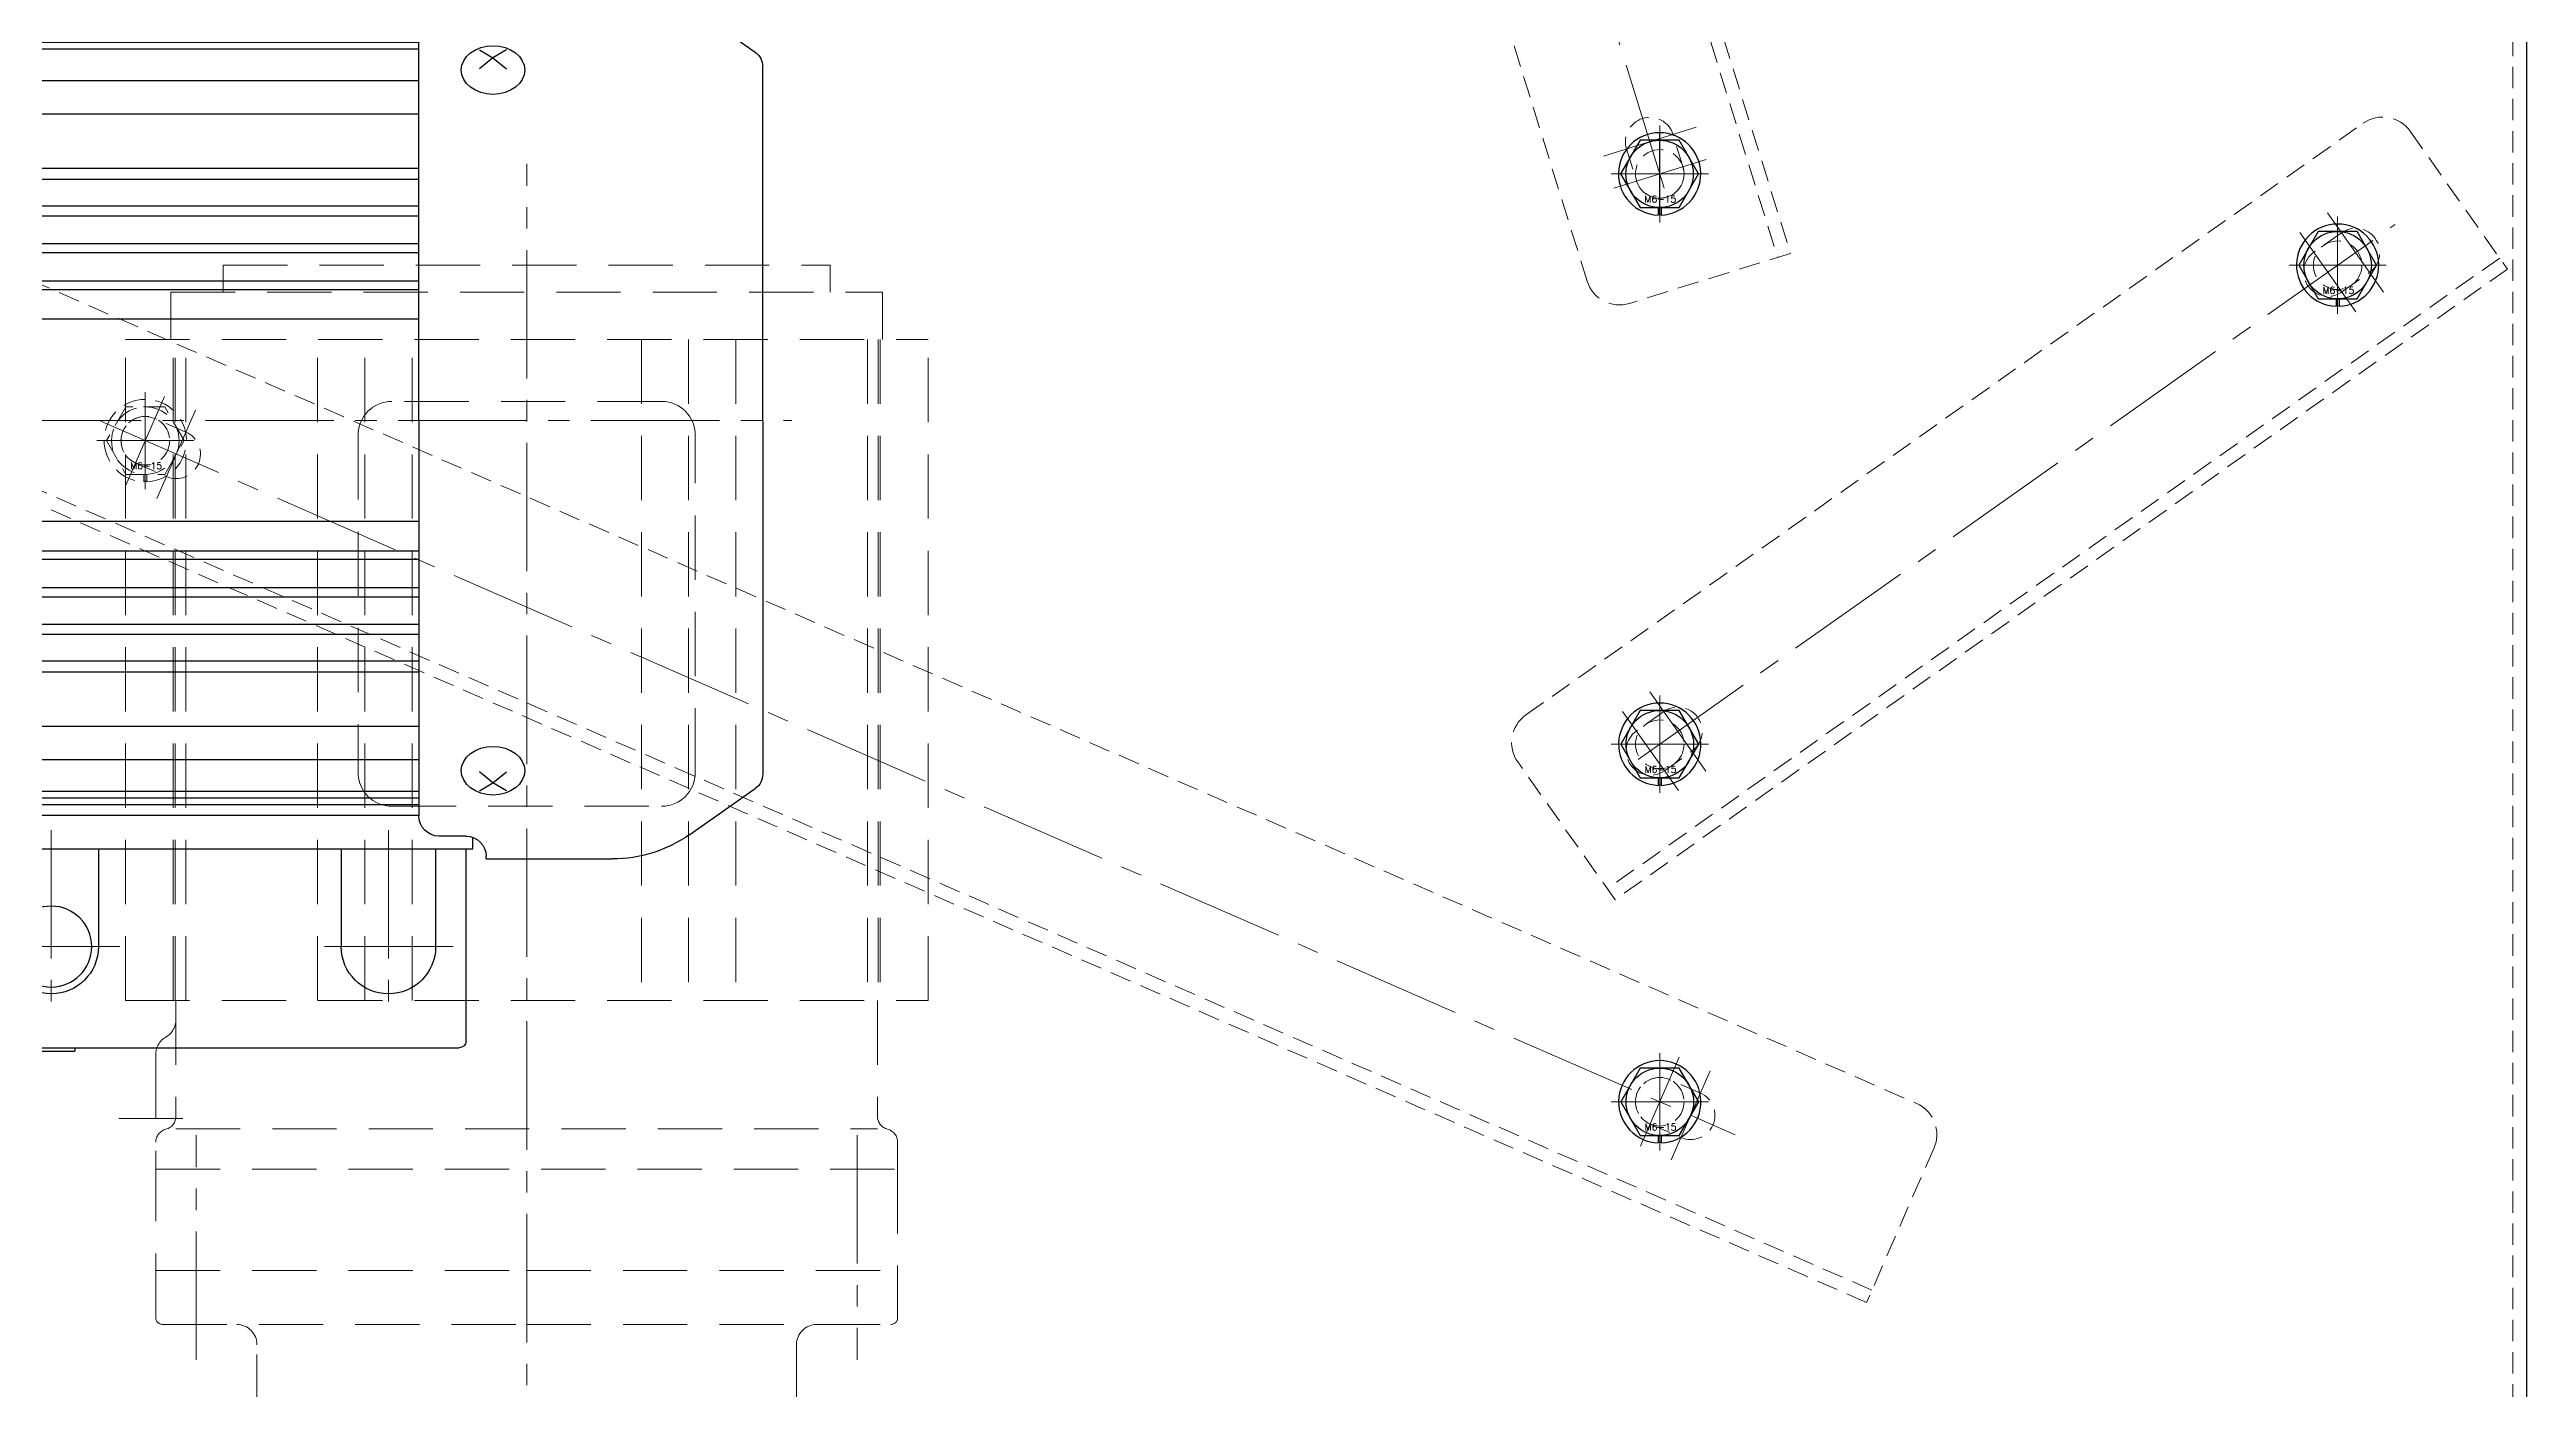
# Model space of a CAD drawing. Header units: millimetres. Extents: x 0 to 51411, y 0 to 16902.
# Drawn here: x 8917 to 9284.2, y 7625.2 to 7823.8 of the extents above; entities that cross this region are included whole.
import ezdxf

# ---------------------------------------------------------------- set-up
doc = ezdxf.new("R2010")
doc.units = ezdxf.units.MM
doc.linetypes.add('CENTER2', pattern=[28.575, 19.05, -3.175, 3.175, -3.175])
doc.linetypes.add('HIDDEN2', pattern=[4.7625, 3.175, -1.5875])
for name, color, linetype, lineweight in [('01_外形線', 7, 'Continuous', 25), ('03_かくれ線', 6, 'HIDDEN2', 13), ('04_中心線', 1, 'CENTER2', 9)]:
    doc.layers.add(name, color=color, linetype=linetype, lineweight=lineweight)
doc.styles.add('KSS_TXT', font='txt.shx', dxfattribs={"bigfont": 'extfont2.shx'})

# ---------------------------------------------------------------- blocks, each defined once
blk = doc.blocks.new('GM-SHYF-RH 0.4kW、1／160、＊＊V、60Hza')
at = {"layer": '01_外形線'}
for p, q in [((60, 72), (-105, 72)), ((60, 71), (-105, 71)), ((-84, 65.89), (-86.5, 64.44)), ((-86.5, 61.56), (-86.5, 64.44)), ((-84, 65.89), (-81.5, 64.44)), ((-81.5, 64.44), (-81.5, 61.56)), ((-68.09, 62.5), (24.09, 62.5)), ((40, 65.89), (37.5, 64.44)), ((37.5, 61.56), (37.5, 64.44)), ((40, 65.89), (42.5, 64.44)), ((42.5, 64.44), (42.5, 61.56)), ((-117, 60), (-117, -92)), ((-116, 60), (-116, -92)), ((-84, 60.11), (-86.5, 61.56)), ((-81.5, 61.56), (-84, 60.11)), ((24.09, 60.5), (-68.09, 60.5)), ((40, 60.11), (37.5, 61.56)), ((42.5, 61.56), (40, 60.11)), ((71, -92), (71, 60)), ((72, -92), (72, 60)), ((-242.5, 49), (-271.19, 49)), ((-242.5, -16), (-242.5, 49)), ((-282.67, 45.38), (-292.39, 38.57)), ((-242.5, 43.5), (-145.5, 43.5)), ((-242.5, 41), (-145.5, 41)), ((-175.5, 43.5), (-145.5, 43.5)), ((-145.5, 43.48), (-119.95, 43.94)), ((-145.5, -16), (-145.5, 43.5)), ((-145.5, 43.5), (-145.5, -16)), ((-139.5, 39.5), (-139.5, 40.5)), ((-128.5, -72.74), (-128.5, 40.74)), ((-255.5, 38.92), (-253.5, 37.74)), ((-253.5, 37.74), (-255.5, 36.09)), ((-251.5, 38.92), (-253.5, 37.74)), ((-253.5, 37.74), (-251.5, 36.09)), ((-242.5, 40), (-145.5, 40)), ((-242.5, 39), (-145.5, 39)), ((-139.5, 39.5), (-139.5, 39.1)), ((-293.5, -16), (-293.5, 36.44)), ((-242.5, 34.32), (-145.5, 34.32)), ((-136.5, 36.1), (-131.5, 36.1)), ((-117, 19.45), (-117, 33.23)), ((-107.5, -64.32), (-107.5, 32.32)), ((-105.5, 32.32), (-105.5, -64.32)), ((60.5, -64.32), (60.5, 32.32)), ((62.5, 32.32), (62.5, -64.32)), ((-242.5, 29.37), (-145.5, 29.37)), ((-139.5, 26.18), (-139.5, -16)), ((-136.5, 29.18), (-131.5, 29.18)), ((-136.5, 23), (-131.5, 23)), ((-242.5, 21.32), (-145.5, 21.32)), ((-242.5, 19.71), (-145.5, 19.71)), ((-5, 16.77), (-5, 20.8)), ((-5, 20.8), (5, 20.8)), ((5, 16.77), (5, 20.8)), ((-242.5, 15.75), (-145.5, 15.75)), ((-242.5, 14.28), (-145.5, 14.28)), ((-242.5, 10.19), (-145.5, 10.19)), ((-242.5, 8.83), (-145.5, 8.83)), ((-242.5, 4.64), (-145.5, 4.64)), ((-145.5, 4), (-139.5, 4)), ((-242.5, 3.37), (-145.5, 3.37)), ((-242.5, -1), (-145.5, -1)), ((-293.5, -16), (-293.5, -68.44)), ((-242.5, -16), (-242.5, -74.62)), ((-145.5, -16), (-145.5, -75.5)), ((-145.5, -75.5), (-145.5, -16)), ((-139.5, -58.18), (-139.5, -16)), ((-242.5, -31), (-145.5, -31)), ((-242.5, -35.37), (-145.5, -35.37)), ((-242.5, -36.64), (-145.5, -36.64)), ((-145.5, -36), (-139.5, -36)), ((-242.5, -40.83), (-145.5, -40.83)), ((-242.5, -42.19), (-145.5, -42.19)), ((-242.5, -46.28), (-145.5, -46.28)), ((-242.5, -47.75), (-145.5, -47.75)), ((-242.5, -51.71), (-145.5, -51.71)), ((-242.5, -53.32), (-145.5, -53.32)), ((-136.5, -55), (-131.5, -55)), ((-117, -51.45), (-117, -65.23)), ((-242.5, -61.37), (-145.5, -61.37)), ((-136.5, -61.18), (-131.5, -61.18)), ((-253.5, -69.74), (-255.5, -68.09)), ((-255.5, -70.92), (-253.5, -69.74)), ((-253.5, -69.74), (-251.5, -68.09)), ((-251.5, -70.92), (-253.5, -69.74)), ((-242.5, -66.32), (-145.5, -66.32)), ((-136.5, -68.1), (-131.5, -68.1)), ((-282.67, -77.38), (-292.39, -70.57)), ((-242.5, -71), (-145.5, -71)), ((-242.5, -72), (-145.5, -72)), ((-242.5, -73), (-145.5, -73)), ((-139.5, -71.5), (-139.5, -71.1)), ((-139.5, -71.5), (-139.5, -71.1)), ((-139.5, -71.5), (-139.5, -72.5)), ((-175.5, -74.5), (-242.5, -74.5)), ((-175.5, -79.5), (-175.5, -74.5)), ((-175.5, -75.5), (-145.5, -75.5)), ((-145.5, -75.48), (-119.95, -75.94)), ((-252.5, -81), (-252.5, -80.62)), ((-250.5, -79.5), (-250.5, -77.79)), ((-175.5, -79.5), (-250.5, -79.5)), ((-249.5, -77.62), (-245.5, -77.62)), ((-249.5, -108), (-249.5, -79.5)), ((-245, -79.5), (-245, -94)), ((-231, -79.5), (-231, -94)), ((-195, -79.5), (-195, -94)), ((-181, -79.5), (-181, -94)), ((-176.5, -108), (-176.5, -79.5)), ((-252.5, -81), (-271.19, -81)), ((-84, -92.11), (-86.5, -93.56)), ((-86.5, -96.44), (-86.5, -93.56)), ((-84, -92.11), (-81.5, -93.56)), ((-81.5, -93.56), (-81.5, -96.44)), ((-68.09, -92.5), (24.09, -92.5)), ((24.09, -94.5), (-68.09, -94.5)), ((40, -92.11), (37.5, -93.56)), ((37.5, -96.44), (37.5, -93.56)), ((40, -92.11), (42.5, -93.56)), ((42.5, -93.56), (42.5, -96.44)), ((-84, -97.89), (-86.5, -96.44)), ((-81.5, -96.44), (-84, -97.89)), ((40, -97.89), (37.5, -96.44)), ((42.5, -96.44), (40, -97.89)), ((-105, -103), (60, -103)), ((-105, -104), (60, -104)), ((-177.5, -109), (-248.5, -109)), ((-191.5, -109), (-191.5, -109.5)), ((-183.5, -109.5), (-191.5, -109.5)), ((-186, -109), (-186, -109.5)), ((-183.5, -109), (-183.5, -109.5))]:
    blk.add_line(p, q, dxfattribs=at)
for points in [[(-248.8, 35.92), (-248.89, 36.63), (-249.16, 37.3), (-249.59, 37.93), (-250.18, 38.47), (-250.89, 38.92), (-251.7, 39.25), (-252.58, 39.46), (-253.5, 39.53), (-254.42, 39.46), (-255.3, 39.25), (-256.11, 38.92), (-256.82, 38.47), (-257.41, 37.93), (-257.84, 37.3), (-258.11, 36.63), (-258.2, 35.92), (-258.11, 35.22), (-257.84, 34.54), (-257.41, 33.92), (-256.82, 33.38), (-256.11, 32.93), (-255.3, 32.59), (-254.42, 32.39), (-253.5, 32.32), (-252.58, 32.39), (-251.7, 32.59), (-250.89, 32.93), (-250.18, 33.38), (-249.59, 33.92), (-249.16, 34.54), (-248.89, 35.22)], [(-248.8, -67.92), (-248.89, -67.22), (-249.16, -66.54), (-249.59, -65.92), (-250.18, -65.38), (-250.89, -64.93), (-251.7, -64.59), (-252.58, -64.39), (-253.5, -64.32), (-254.42, -64.39), (-255.3, -64.59), (-256.11, -64.93), (-256.82, -65.38), (-257.41, -65.92), (-257.84, -66.54), (-258.11, -67.22), (-258.2, -67.92), (-258.11, -68.63), (-257.84, -69.3), (-257.41, -69.93), (-256.82, -70.47), (-256.11, -70.92), (-255.3, -71.25), (-254.42, -71.46), (-253.5, -71.53), (-252.58, -71.46), (-251.7, -71.25), (-250.89, -70.92), (-250.18, -70.47), (-249.59, -69.93), (-249.16, -69.3), (-248.89, -68.63)]]:
    blk.add_lwpolyline(points, close=True, dxfattribs=at)
for centre, radius in [((-102, 57), 10), ((-84, 63), 5.5), ((-84, 63), 5), ((40, 63), 5.5), ((40, 63), 5), ((57, 57), 10), ((-102, 57), 7), ((57, 57), 7), ((0, 0), 47.5), ((0, 0), 24), ((-102, -89), 10), ((57, -89), 10), ((-102, -89), 7), ((57, -89), 7), ((-188, -94), 6), ((-84, -95), 5.5), ((-84, -95), 5), ((40, -95), 5.5), ((40, -95), 5)]:
    blk.add_circle(centre, radius, dxfattribs=at)
for centre, radius, start, end in [((-105, 60), 12, 90, 180), ((-105, 60), 11, 90, 180), ((60, 60), 12, 0, 90), ((60, 60), 11, 0, 90), ((-68.09, 57), 5.5, 90, 159.3338), ((24.09, 57), 5.5, 20.6662, 90), ((-84, 63), 11.5, 269.6249, 339.3338), ((-68.09, 57), 3.5, 90, 159.3338), ((24.09, 57), 3.5, 20.6662, 90), ((40, 63), 11.5, 200.6662, 266.9553), ((-84, 63), 13.5, 269.6249, 339.3338), ((40, 63), 13.5, 200.6662, 266.9553), ((-84.11, 46), 5.5, 89.6249, 148.412), ((39.1, 46.02), 5.5, 31.5123, 86.9553), ((-271.19, 29), 20, 90, 125), ((-102, 57), 15.5, 279.2069, 328.412), ((-102, 57), 17.5, 279.2069, 328.412), ((-84.11, 46), 3.5, 89.6249, 148.412), ((39.1, 46.02), 3.5, 31.5123, 86.9553), ((57, 57), 17.5, 211.5123, 260.7931), ((57, 57), 15.5, 211.5123, 260.7931), ((-120, 46.94), 3, 271, 0), ((-142.5, 40.5), 3, 0, 90), ((-131.5, 40.74), 3, 0, 90.9812), ((-98, 32.32), 9.5, 99.2069, 180), ((53, 32.32), 9.5, 0, 80.7931), ((-290.9, 36.44), 2.6, 125, 180), ((-136.5, 39.1), 3, 180, 270), ((-98, 32.32), 7.5, 99.2069, 180), ((53, 32.32), 7.5, 0, 80.7931), ((-131.5, 33.1), 3, 0, 90), ((-136.5, 26.18), 3, 90, 180), ((-131.5, 26.18), 3, 0, 90), ((-136.5, 20), 3, 90, 180), ((0, 0), 17.5, 106.6015, 73.3985), ((-136.5, -52), 3, 180, 270), ((-136.5, -58.18), 3, 180, 270), ((-131.5, -58.18), 3, 270, 0), ((-131.5, -65.1), 3, 270, 0), ((-98, -64.32), 9.5, 180, 260.7931), ((-98, -64.32), 7.5, 180, 260.7931), ((53, -64.32), 7.5, 279.2069, 0), ((53, -64.32), 9.5, 279.2069, 0), ((-290.9, -68.44), 2.6, 180, 235), ((-136.5, -71.1), 3, 90, 180), ((-142.5, -72.5), 3, 270, 0), ((-131.5, -72.74), 3, 269.0188, 0), ((-102, -89), 17.5, 31.586, 80.7931), ((57, -89), 17.5, 99.2069, 148.4898), ((-245.5, -74.62), 3, 270, 0), ((-120, -78.94), 3, 0, 89), ((-102, -89), 15.5, 31.586, 80.7931), ((57, -89), 15.5, 99.2069, 148.4898), ((-271.19, -61), 20, 235, 270), ((-249.5, -80.62), 3, 90, 180), ((-84.11, -78), 3.5, 211.586, 270.3738), ((39.1, -78.02), 3.5, 273.046, 328.4898), ((-84.11, -78), 5.5, 211.586, 270.3738), ((-84, -95), 13.5, 20.6684, 90.3738), ((-84, -95), 11.5, 20.6684, 90.3738), ((40, -95), 13.5, 93.046, 159.3316), ((40, -95), 11.5, 93.046, 159.3316), ((39.1, -78.02), 5.5, 273.046, 328.4898), ((-68.09, -89), 5.5, 200.6684, 270), ((-68.09, -89), 3.5, 200.6684, 270), ((24.09, -89), 3.5, 270, 339.3316), ((24.09, -89), 5.5, 270, 339.3316), ((-238, -94), 7, 180, 0), ((-188, -94), 7, 180, 0), ((-105, -92), 12, 180, 270), ((-105, -92), 11, 180, 270), ((60, -92), 11, 270, 0), ((60, -92), 12, 270, 0), ((-248.5, -108), 1, 180, 270), ((-177.5, -108), 1, 270, 0)]:
    blk.add_arc(centre, radius, start, end, dxfattribs=at)
at = {"layer": '04_中心線'}
for p, q in [((-84, 70.38), (-84, 55.61)), ((40, 70.38), (40, 55.61)), ((-102, 69.46), (-102, 44.54)), ((57, 69.46), (57, 44.54)), ((-76.62, 63), (-91.38, 63)), ((0, 65.36), (0, -65.36)), ((47.38, 63), (32.62, 63)), ((-89.54, 57), (-114.46, 57)), ((69.46, 57), (44.54, 57)), ((65.36, 0), (-65.36, 0)), ((-96.56, -16), (-297.81, -16)), ((-238, -76.72), (-238, -104.7)), ((-188, -76.72), (-188, -104.7)), ((-102, -76.54), (-102, -101.46)), ((57, -76.54), (57, -101.46)), ((-84, -87.62), (-84, -102.39)), ((40, -87.62), (40, -102.39)), ((-89.54, -89), (-114.46, -89)), ((69.46, -89), (44.54, -89)), ((-247.59, -94), (-228.41, -94)), ((-198.19, -94), (-177.81, -94)), ((-76.62, -95), (-91.38, -95)), ((47.38, -95), (32.62, -95))]:
    blk.add_line(p, q, dxfattribs=at)

msp = doc.modelspace()

# ---------------------------------------------------------------- linework, layer by layer
at = {"layer": '01_外形線'}
for p, q in [((9284.202, 7949.806), (9284.202, 7604.806)), ((9152.782, 7810.336), (9149.896, 7805.336)), ((9158.556, 7810.336), (9152.782, 7810.336)), ((9161.443, 7805.336), (9158.556, 7810.336)), ((9149.896, 7805.336), (9152.782, 7800.336)), ((9158.556, 7800.336), (9161.443, 7805.336)), ((9152.782, 7800.336), (9158.556, 7800.336)), ((9155.444, 7800.336), (9155.444, 7799.24)), ((9155.894, 7800.336), (9155.894, 7799.24)), ((9253.315, 7796.806), (9250.428, 7791.806)), ((9259.089, 7796.806), (9253.315, 7796.806)), ((9261.975, 7791.806), (9259.089, 7796.806)), ((9250.428, 7791.806), (9253.315, 7786.806)), ((9259.089, 7786.806), (9261.975, 7791.806)), ((9253.315, 7786.806), (9259.089, 7786.806)), ((9255.977, 7786.806), (9255.977, 7785.71)), ((9256.427, 7786.806), (9256.427, 7785.71)), ((9152.815, 7725.806), (9149.928, 7720.806)), ((9158.589, 7725.806), (9152.815, 7725.806)), ((9161.475, 7720.806), (9158.589, 7725.806)), ((9149.928, 7720.806), (9152.815, 7715.806)), ((9158.589, 7715.806), (9161.475, 7720.806)), ((9152.815, 7715.806), (9158.589, 7715.806)), ((9155.477, 7715.806), (9155.477, 7714.71)), ((9155.927, 7715.806), (9155.927, 7714.71)), ((9152.815, 7672.806), (9149.928, 7667.806)), ((9158.589, 7672.806), (9152.815, 7672.806)), ((9161.475, 7667.806), (9158.589, 7672.806)), ((9149.928, 7667.806), (9152.815, 7662.806)), ((9158.589, 7662.806), (9161.475, 7667.806)), ((9152.815, 7662.806), (9158.589, 7662.806)), ((9155.477, 7662.806), (9155.477, 7661.71)), ((9155.927, 7662.806), (9155.927, 7661.71))]:
    msp.add_line(p, q, dxfattribs=at)
for centre in [(9155.669, 7805.336), (9256.202, 7791.806), (9155.702, 7720.806), (9155.702, 7667.806)]:
    msp.add_circle(centre, 5, dxfattribs=at)
for centre, radius, start, end in [((9155.669, 7805.336), 6.1, 272.11385, 267.88615), ((9155.669, 7805.336), 6, 267.88615, 272.1491), ((9256.202, 7791.806), 6.1, 272.11385, 267.88615), ((9256.202, 7791.806), 6, 267.88615, 272.1491), ((9155.702, 7720.806), 6.1, 272.11385, 267.88615), ((9155.702, 7720.806), 6, 267.88615, 272.1491), ((9155.702, 7667.806), 6.1, 272.11385, 267.88615), ((9155.702, 7667.806), 6, 267.88615, 272.1491)]:
    msp.add_arc(centre, radius, start, end, dxfattribs=at)
at = {"layer": '03_かくれ線'}
for p, q in [((9125.088, 7947.672), (9173.161, 7792.969)), ((9126.998, 7948.266), (9175.071, 7793.563)), ((9282.202, 7949.806), (9282.202, 7581.806)), ((9144.939, 7789.435), (9099.833, 7934.589)), ((9135.846, 7725.144), (9259.991, 7812.848)), ((9266.96, 7811.65), (9281.385, 7791.231)), ((9175.071, 7793.563), (9151.197, 7786.144)), ((9280.231, 7792.865), (9147.919, 7699.39)), ((9281.385, 7791.231), (9149.073, 7697.757)), ((9187.162, 7639.891), (8893.878, 7767.891)), ((8928.269, 7770.806), (8925.382, 7765.806)), ((8934.042, 7770.806), (8928.269, 7770.806)), ((8936.929, 7765.806), (8934.042, 7770.806)), ((8925.382, 7765.806), (8928.269, 7760.806)), ((8934.042, 7760.806), (8936.929, 7765.806)), ((8928.269, 7760.806), (8934.042, 7760.806)), ((8930.93, 7760.806), (8930.93, 7759.71)), ((8931.38, 7760.806), (8931.38, 7759.71)), ((9149.073, 7697.757), (9134.648, 7718.175))]:
    msp.add_line(p, q, dxfattribs=at)
at = {"layer": '03_かくれ線', "ltscale": 3, "transparency": 33554559}
for p, q in [((8942.702, 7791.806), (9032.702, 7791.806)), ((8942.702, 7787.806), (8942.702, 7791.806)), ((9032.702, 7791.806), (9032.702, 7787.806)), ((8934.952, 7787.806), (9040.452, 7787.806)), ((8934.952, 7787.806), (8934.952, 7780.805)), ((9040.452, 7780.806), (9040.452, 7787.806)), ((8928.202, 7780.806), (9047.202, 7780.806)), ((8928.202, 7682.806), (8928.202, 7780.806)), ((8935.274, 7682.806), (8935.274, 7780.806)), ((8935.593, 7682.806), (8935.593, 7780.806)), ((8937.171, 7682.806), (8937.171, 7780.806)), ((8956.703, 7682.806), (8956.703, 7780.806)), ((8963.703, 7682.806), (8963.703, 7780.806)), ((8970.703, 7682.806), (8970.703, 7780.806)), ((9004.701, 7780.806), (9004.701, 7682.806)), ((9011.701, 7780.806), (9011.701, 7682.806)), ((9018.701, 7780.806), (9018.701, 7682.806)), ((9038.233, 7780.806), (9038.233, 7682.806)), ((9039.811, 7780.806), (9039.811, 7682.806)), ((9040.13, 7780.806), (9040.13, 7682.806)), ((9047.202, 7682.806), (9047.202, 7780.806)), ((9007.702, 7771.616), (8967.702, 7771.616)), ((8962.702, 7766.616), (8962.702, 7716.616)), ((9012.702, 7716.616), (9012.702, 7766.616)), ((8967.702, 7711.616), (9007.702, 7711.616)), ((8928.202, 7682.806), (9047.202, 7682.806)), ((8935.702, 7682.806), (8935.702, 7665.679)), ((9039.702, 7682.806), (9039.702, 7665.679)), ((8932.702, 7674.806), (8932.702, 7657.806)), ((8927.203, 7665.306), (8940.3, 7665.306)), ((8935.702, 7663.806), (9039.702, 7663.806)), ((9042.702, 7661.806), (9042.702, 7657.806)), ((8932.702, 7657.806), (9042.702, 7657.806)), ((8932.702, 7635.806), (8932.702, 7657.806)), ((9042.702, 7657.806), (9042.702, 7635.806)), ((8932.702, 7642.806), (8987.702, 7642.806)), ((8987.702, 7642.806), (9042.702, 7642.806)), ((8933.702, 7634.806), (8987.702, 7634.806)), ((8947.702, 7620.806), (8947.702, 7631.806)), ((8987.702, 7634.806), (9041.702, 7634.806)), ((9027.702, 7631.806), (9027.702, 7620.806))]:
    msp.add_line(p, q, dxfattribs=at)
at = {"layer": '03_かくれ線'}
for points in [[(9157.656, 7811.189, 1), (9150.78, 7809.052), (9152.264, 7804.278, 1), (9159.14, 7806.414)], [(9260.923, 7790.733, 1), (9256.768, 7796.613), (9252.685, 7793.728, 1), (9256.839, 7787.848)], [(8903.078, 7788.971, -0.4142136), (8909.66, 7791.553), (9193.78, 7667.553, -0.4142136), (9196.362, 7660.971), (9186.362, 7638.058), (8893.078, 7766.058)], [(8934.284, 7760.475, 1), (8937.164, 7767.073), (8932.582, 7769.073, 1), (8929.702, 7762.475)], [(9160.463, 7719.762, 1), (9156.309, 7725.642), (9152.225, 7722.757, 1), (9156.38, 7716.877)], [(9158.844, 7662.506, 1), (9161.724, 7669.105), (9157.142, 7671.105, 1), (9154.262, 7664.506)]]:
    msp.add_lwpolyline(points, format="xyb", close=True, dxfattribs=at)
for centre, radius in [((9155.702, 7805.336), 3.6), ((9256.202, 7791.806), 3.6), ((8931.155, 7765.806), 5), ((8931.155, 7765.806), 3.6), ((9155.702, 7720.806), 3.6), ((9155.702, 7667.806), 3.6)]:
    msp.add_circle(centre, radius, dxfattribs=at)
for centre, radius, start, end in [((9262.876, 7808.765), 5, 35.23997, 125.23997), ((9149.713, 7790.919), 5, 197.26238, 287.26238), ((8931.155, 7765.806), 6.1, 272.11385, 267.88615), ((8931.155, 7765.806), 6, 267.88615, 272.1491), ((9138.731, 7721.06), 5, 125.23997, 215.23997)]:
    msp.add_arc(centre, radius, start, end, dxfattribs=at)
at = {"layer": '03_かくれ線', "ltscale": 3, "transparency": 33554559}
for centre, radius, start, end in [((8967.702, 7766.616), 5, 90, 180), ((9007.702, 7766.616), 5, 0, 90), ((8967.702, 7716.616), 5, 180, 270), ((9007.702, 7716.616), 5, 270, 0), ((8932.702, 7680.002), 3, 300.00026, 0), ((8935.702, 7674.806), 3, 120.00026, 180), ((8933.702, 7665.679), 2, 284.47729, 0), ((9041.702, 7665.679), 2, 180, 255.52271), ((8934.702, 7661.806), 2, 104.47729, 180), ((9040.702, 7661.806), 2, 0, 75.52271), ((8933.702, 7635.806), 1, 180, 270), ((9041.702, 7635.806), 1, 270, 0), ((8944.702, 7631.806), 3, 0, 90), ((9030.702, 7631.806), 3, 90, 180)]:
    msp.add_arc(centre, radius, start, end, dxfattribs=at)
at = {"layer": '04_中心線'}
for p, q in [((9156.355, 7803.245), (9115.582, 7934.456)), ((9161.094, 7812.257), (9147.342, 7807.984)), ((9155.669, 7811.436), (9155.669, 7799.236)), ((9155.702, 7798.136), (9155.702, 7812.536)), ((8987.702, 7317.806), (8987.702, 7806.806)), ((9148.502, 7805.336), (9162.902, 7805.336)), ((9162.578, 7807.483), (9148.892, 7803.23)), ((9161.769, 7805.336), (9149.569, 7805.336)), ((9152.506, 7718.547), (9264.726, 7797.828)), ((9263, 7787.793), (9254.691, 7799.554)), ((9256.202, 7784.606), (9256.202, 7799.006)), ((9256.202, 7797.906), (9256.202, 7785.706)), ((9258.916, 7784.908), (9250.607, 7796.669)), ((9249.002, 7791.806), (9263.402, 7791.806)), ((9262.302, 7791.806), (9250.102, 7791.806)), ((8928.276, 7759.207), (8934.008, 7772.341)), ((8931.155, 7758.606), (8931.155, 7773.006)), ((8931.155, 7771.906), (8931.155, 7759.706)), ((8924.557, 7768.685), (9166.883, 7662.926)), ((8932.858, 7757.207), (8938.591, 7770.341)), ((8923.955, 7765.806), (8938.355, 7765.806)), ((8937.255, 7765.806), (8925.055, 7765.806)), ((9162.541, 7716.821), (9154.232, 7728.582)), ((9155.702, 7713.606), (9155.702, 7728.006)), ((9158.457, 7713.936), (9150.188, 7725.641)), ((9155.702, 7726.906), (9155.702, 7714.706)), ((9148.502, 7720.806), (9162.902, 7720.806)), ((9161.802, 7720.806), (9149.602, 7720.806)), ((9152.822, 7661.207), (9158.582, 7674.404)), ((9155.702, 7660.606), (9155.702, 7675.006)), ((9155.702, 7673.906), (9155.702, 7661.706)), ((9157.404, 7659.207), (9163.164, 7672.404)), ((9148.502, 7667.806), (9162.902, 7667.806)), ((9161.802, 7667.806), (9149.602, 7667.806))]:
    msp.add_line(p, q, dxfattribs=at)
at = {"layer": '04_中心線', "transparency": 33554559}
for p, q in [((8938.702, 7629.536), (8938.702, 7662.874)), ((9036.702, 7662.874), (9036.702, 7629.536))]:
    msp.add_line(p, q, dxfattribs=at)

# ---------------------------------------------------------------- block references
at = {"xscale": -1}
msp.add_blockref('GM-SHYF-RH 0.4kW、1／160、＊＊V、60Hza', (8729.202, 7784.806), dxfattribs=at)

# ---------------------------------------------------------------- texts
at = {"layer": '03_かくれ線', "style": 'KSS_TXT'}
for p in [(9153.434, 7801.107), (9253.967, 7787.576), (8928.92, 7761.576), (9153.467, 7716.576), (9153.467, 7663.576)]:
    msp.add_text('M6-15', height=1, dxfattribs=at).set_placement(p)

doc.saveas('drawing.dxf')
